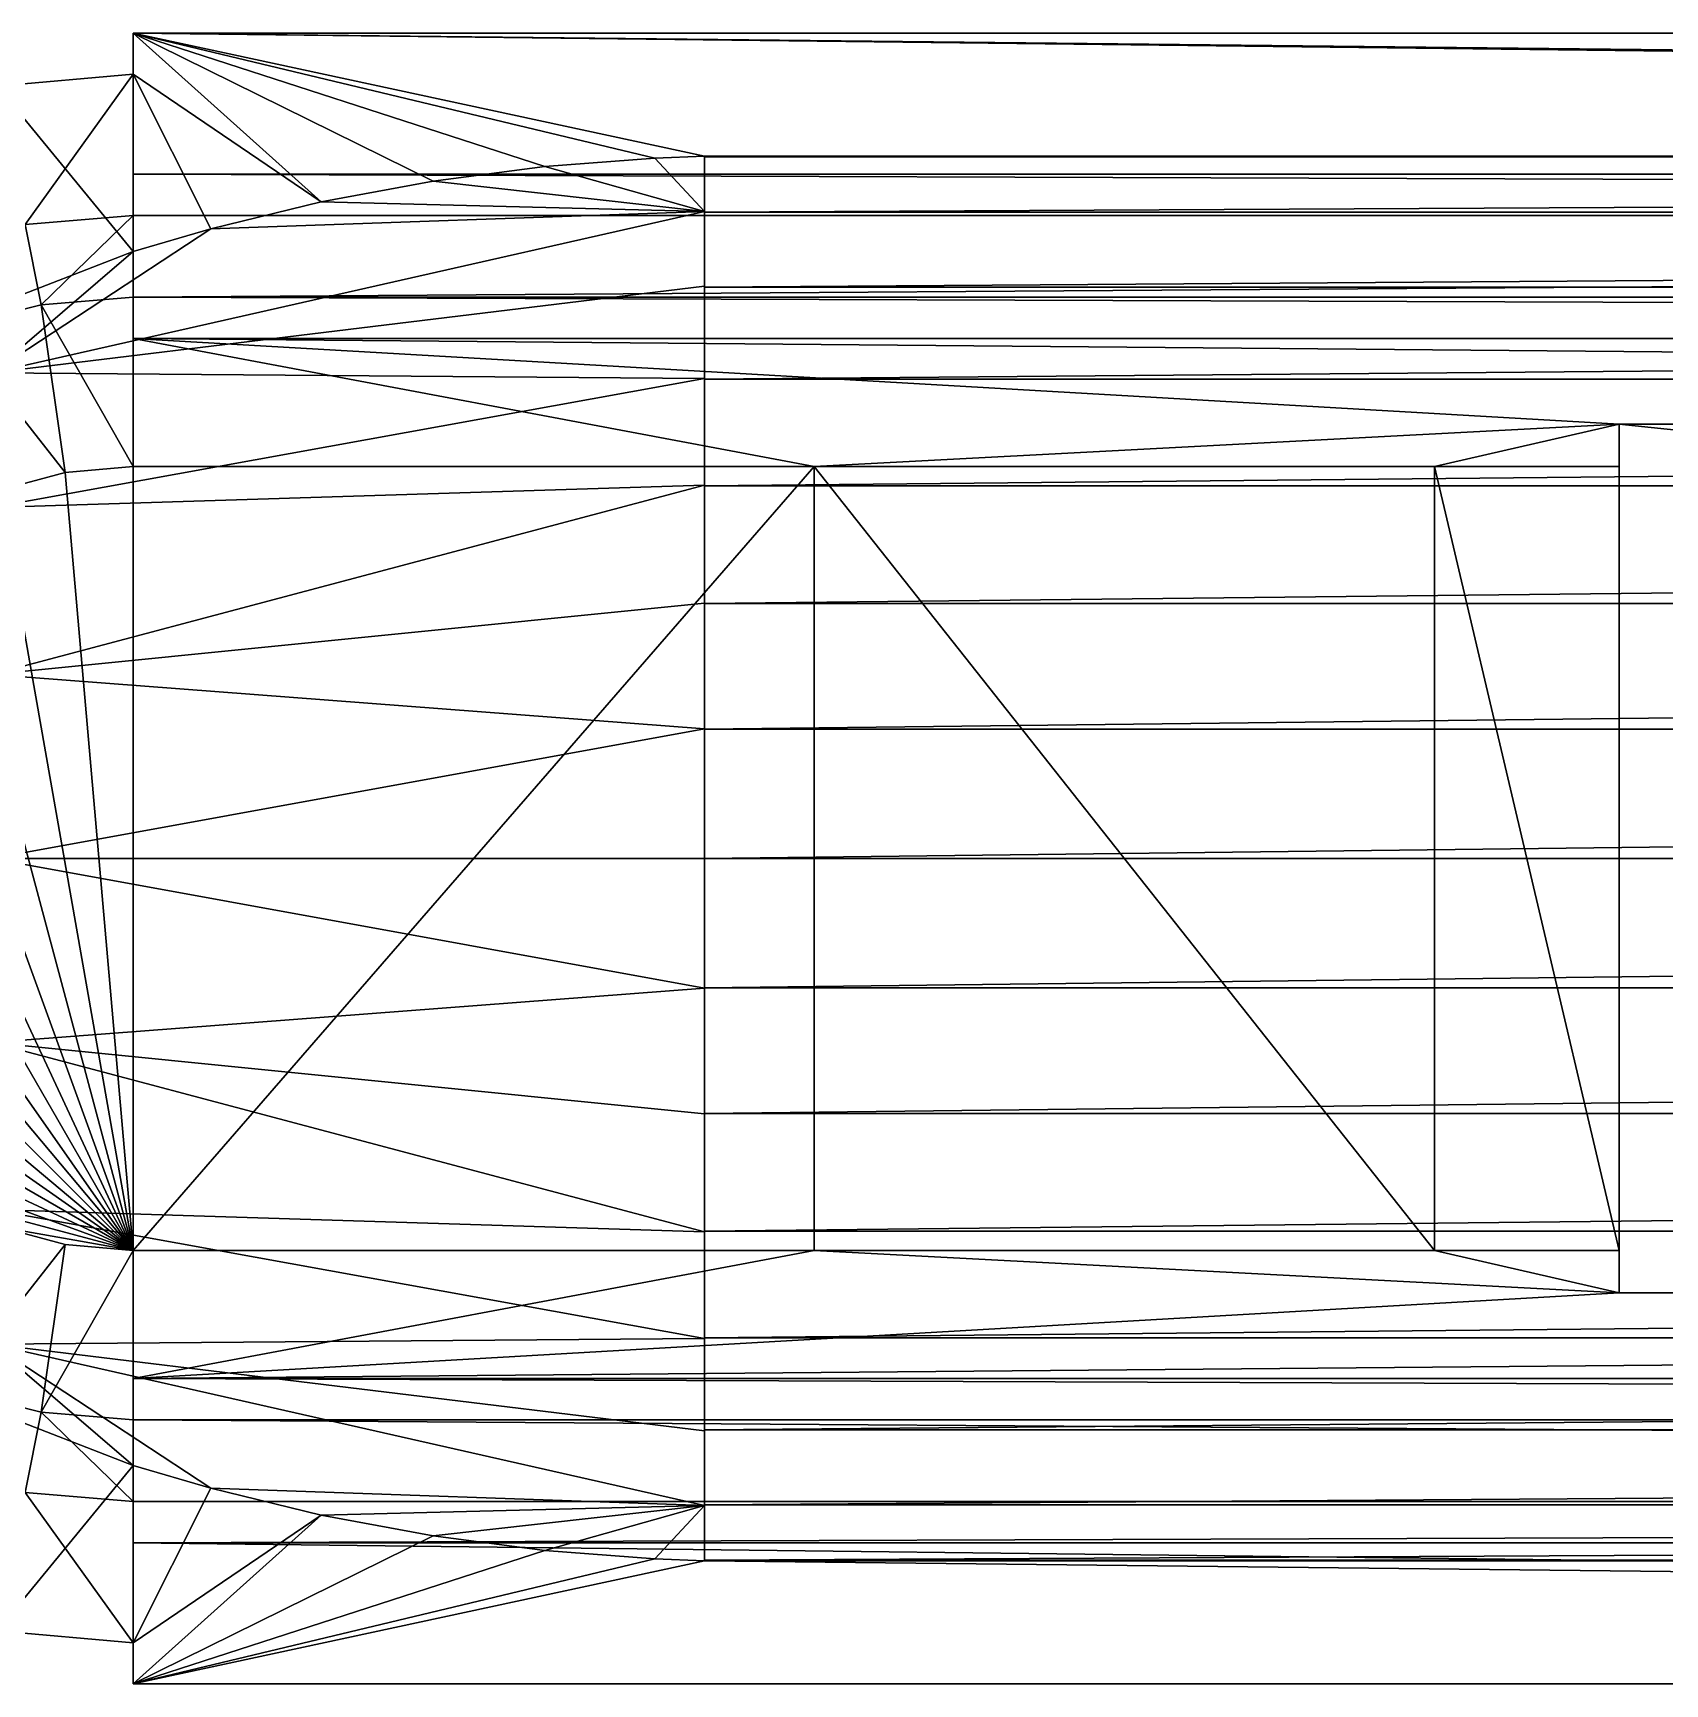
# Model space of a CAD drawing. Header units: inches. Extents: x 0 to 46333, y 12439 to 30520.
# Drawn here: x 17321.5 to 17400.7, y 18338.9 to 18419.1 of the extents above; entities that cross this region are included whole.
import ezdxf

# ---------------------------------------------------------------- set-up
doc = ezdxf.new("R2010")
doc.units = ezdxf.units.IN
doc.header["$MEASUREMENT"] = 0
doc.layers.add('DLX_FL1_LUM', color=7, linetype='Continuous', true_color=0xffd400)

msp = doc.modelspace()

# ---------------------------------------------------------------- linework, layer by layer
at = {"layer": 'DLX_FL1_LUM'}
for points in [[(17326.345, 18419.082, 0), (17905.69, 18412.225, 0)], [(17905.69, 18419.082, 0), (17326.345, 18419.082, 0)], [(17905.69, 18412.225, 0), (17326.345, 18419.082, 0)], [(17326.345, 18419.082, 0), (17326.345, 18412.225, 0)], [(17326.345, 18419.082, 0), (17326.345, 18417.077, 0)], [(17326.345, 18412.225, 0), (17326.345, 18419.082, 0)], [(17877.95, 18413.103, 0), (17326.345, 18419.082, 0)], [(17326.345, 18419.082, 0), (17905.69, 18419.082, 0)], [(17351.684, 18413.009, 0), (17326.345, 18419.082, 0)], [(17326.345, 18419.082, 0), (17354.085, 18413.103, 0)], [(17326.345, 18417.077, 0), (17326.345, 18419.082, 0)], [(17326.345, 18419.082, 0), (17335.475, 18410.877, 0)], [(17354.085, 18413.103, 0), (17326.345, 18419.082, 0)], [(17326.345, 18419.082, 0), (17877.95, 18413.103, 0)], [(17346.336, 18412.598, 0), (17326.345, 18419.082, 0)], [(17326.345, 18419.082, 0), (17351.684, 18413.009, 0)], [(17340.909, 18411.889, 0), (17326.345, 18419.082, 0)], [(17326.345, 18419.082, 0), (17346.336, 18412.598, 0)], [(17335.475, 18410.877, 0), (17326.345, 18419.082, 0)], [(17326.345, 18419.082, 0), (17340.909, 18411.889, 0)], [(17326.345, 18417.077, 0), (17319.73, 18416.499, 0)], [(17319.73, 18416.499, 0), (17326.345, 18417.077, 0)], [(17326.345, 18408.463, 0), (17319.73, 18416.499, 0)], [(17319.73, 18416.499, 0), (17326.345, 18408.463, 0)], [(17326.345, 18417.077, 0), (17321.087, 18409.775, 0)], [(17321.087, 18409.775, 0), (17326.345, 18417.077, 0)], [(17326.345, 18412.225, 0), (17326.345, 18417.077, 0)], [(17326.345, 18417.077, 0), (17326.345, 18410.221, 0)], [(17326.345, 18417.077, 0), (17326.345, 18412.225, 0)], [(17326.345, 18410.221, 0), (17326.345, 18417.077, 0)], [(17326.345, 18417.077, 0), (17326.345, 18408.463, 0)], [(17335.475, 18410.877, 0), (17326.345, 18417.077, 0)], [(17326.345, 18408.463, 0), (17326.345, 18417.077, 0)], [(17326.345, 18417.077, 0), (17330.105, 18409.57, 0)], [(17330.105, 18409.57, 0), (17326.345, 18417.077, 0)], [(17326.345, 18417.077, 0), (17335.475, 18410.877, 0)], [(17346.336, 18412.598, 0), (17340.909, 18411.889, 0)], [(17340.909, 18411.889, 0), (17346.336, 18412.598, 0)], [(17351.684, 18413.009, 0), (17346.336, 18412.598, 0)], [(17346.336, 18412.598, 0), (17351.684, 18413.009, 0)], [(17346.336, 18412.598, 0), (17354.085, 18410.417, 0)], [(17354.085, 18410.417, 0), (17346.336, 18412.598, 0)], [(17354.085, 18413.103, 0), (17351.684, 18413.009, 0)], [(17351.684, 18413.009, 0), (17354.085, 18413.103, 0)], [(17354.085, 18410.417, 0), (17351.684, 18413.009, 0)], [(17351.684, 18413.009, 0), (17354.085, 18410.417, 0)], [(17354.085, 18410.417, 0), (17354.085, 18413.103, 0)], [(17354.085, 18413.103, 0), (17354.085, 18413.068, 0)], [(17354.085, 18413.068, 0), (17877.95, 18413.103, 0)], [(17877.95, 18413.103, 0), (17354.085, 18413.103, 0)], [(17354.085, 18413.103, 0), (17877.95, 18413.103, 0)], [(17877.95, 18413.103, 0), (17354.085, 18413.068, 0)], [(17354.085, 18413.068, 0), (17354.085, 18413.103, 0)], [(17354.085, 18413.103, 0), (17354.085, 18410.417, 0)], [(17354.085, 18413.068, 0), (17354.085, 18410.417, 0)], [(17354.085, 18410.417, 0), (17354.085, 18413.068, 0)], [(17354.085, 18413.068, 0), (17354.085, 18410.378, 0)], [(17877.95, 18413.068, 0), (17354.085, 18413.068, 0)], [(17354.085, 18410.378, 0), (17877.95, 18413.068, 0)], [(17354.085, 18413.068, 0), (17877.95, 18413.068, 0)], [(17877.95, 18413.068, 0), (17354.085, 18410.378, 0)], [(17354.085, 18410.378, 0), (17354.085, 18413.068, 0)], [(17326.345, 18412.225, 0), (17905.69, 18412.225, 0)], [(17326.345, 18410.221, 0), (17326.345, 18412.225, 0)], [(17326.345, 18412.225, 0), (17905.69, 18410.221, 0)], [(17905.69, 18412.225, 0), (17326.345, 18412.225, 0)], [(17905.69, 18410.221, 0), (17326.345, 18412.225, 0)], [(17326.345, 18412.225, 0), (17326.345, 18410.221, 0)], [(17340.909, 18411.889, 0), (17335.475, 18410.877, 0)], [(17335.475, 18410.877, 0), (17340.909, 18411.889, 0)], [(17340.909, 18411.889, 0), (17354.085, 18410.417, 0)], [(17354.085, 18410.417, 0), (17340.909, 18411.889, 0)], [(17335.475, 18410.877, 0), (17330.105, 18409.57, 0)], [(17330.105, 18409.57, 0), (17335.475, 18410.877, 0)], [(17335.475, 18410.877, 0), (17354.085, 18410.417, 0)], [(17354.085, 18410.417, 0), (17335.475, 18410.877, 0)], [(17354.085, 18410.417, 0), (17319.464, 18402.571, 0)], [(17319.464, 18402.571, 0), (17354.085, 18410.417, 0)], [(17326.345, 18410.221, 0), (17321.087, 18409.775, 0)], [(17321.087, 18409.775, 0), (17326.345, 18410.221, 0)], [(17321.864, 18405.883, 0), (17326.345, 18410.221, 0)], [(17326.345, 18410.221, 0), (17321.864, 18405.883, 0)], [(17326.345, 18410.221, 0), (17905.69, 18410.221, 0)], [(17326.345, 18406.254, 0), (17905.69, 18410.221, 0)], [(17905.69, 18410.221, 0), (17326.345, 18410.221, 0)], [(17326.345, 18410.221, 0), (17326.345, 18406.254, 0)], [(17326.345, 18406.254, 0), (17326.345, 18410.221, 0)], [(17905.69, 18410.221, 0), (17326.345, 18406.254, 0)], [(17330.105, 18409.57, 0), (17354.085, 18410.417, 0)], [(17354.085, 18410.417, 0), (17330.105, 18409.57, 0)], [(17354.085, 18410.378, 0), (17354.085, 18410.417, 0)], [(17354.085, 18410.417, 0), (17354.085, 18410.378, 0)], [(17354.085, 18406.779, 0), (17354.085, 18410.417, 0)], [(17354.085, 18410.417, 0), (17354.085, 18406.779, 0)], [(17354.085, 18406.779, 0), (17354.085, 18410.378, 0)], [(17354.085, 18410.378, 0), (17354.085, 18406.742, 0)], [(17354.085, 18410.378, 0), (17354.085, 18406.779, 0)], [(17877.95, 18410.378, 0), (17354.085, 18410.378, 0)], [(17354.085, 18406.742, 0), (17877.95, 18410.378, 0)], [(17354.085, 18410.378, 0), (17877.95, 18410.378, 0)], [(17877.95, 18410.378, 0), (17354.085, 18406.742, 0)], [(17354.085, 18406.742, 0), (17354.085, 18410.378, 0)], [(17319.464, 18402.571, 0), (17330.105, 18409.57, 0)], [(17330.105, 18409.57, 0), (17319.464, 18402.571, 0)], [(17321.087, 18409.775, 0), (17321.864, 18405.883, 0)], [(17321.864, 18405.883, 0), (17321.087, 18409.775, 0)], [(17330.105, 18409.57, 0), (17326.345, 18408.463, 0)], [(17326.345, 18408.463, 0), (17330.105, 18409.57, 0)], [(17326.345, 18408.463, 0), (17315.067, 18404.101, 0)], [(17315.067, 18404.101, 0), (17326.345, 18408.463, 0)], [(17326.345, 18408.463, 0), (17319.464, 18402.571, 0)], [(17319.464, 18402.571, 0), (17326.345, 18408.463, 0)], [(17319.464, 18402.571, 0), (17354.085, 18406.779, 0)], [(17354.085, 18406.779, 0), (17319.464, 18402.571, 0)], [(17354.085, 18406.742, 0), (17354.085, 18406.779, 0)], [(17354.085, 18406.779, 0), (17354.085, 18406.742, 0)], [(17354.085, 18402.303, 0), (17354.085, 18406.779, 0)], [(17354.085, 18406.779, 0), (17354.085, 18402.303, 0)], [(17321.864, 18405.883, 0), (17326.345, 18406.254, 0)], [(17326.345, 18406.254, 0), (17321.864, 18405.883, 0)], [(17326.345, 18404.249, 0), (17326.345, 18406.254, 0)], [(17326.345, 18406.254, 0), (17326.345, 18398.033, 0)], [(17905.69, 18404.249, 0), (17326.345, 18406.254, 0)], [(17326.345, 18406.254, 0), (17326.345, 18404.249, 0)], [(17905.69, 18406.254, 0), (17326.345, 18406.254, 0)], [(17326.345, 18406.254, 0), (17905.69, 18404.249, 0)], [(17326.345, 18406.254, 0), (17905.69, 18406.254, 0)], [(17326.345, 18398.033, 0), (17326.345, 18406.254, 0)], [(17354.085, 18402.303, 0), (17354.085, 18406.742, 0)], [(17354.085, 18406.742, 0), (17354.085, 18402.268, 0)], [(17354.085, 18406.742, 0), (17354.085, 18402.303, 0)], [(17877.95, 18406.742, 0), (17354.085, 18406.742, 0)], [(17354.085, 18402.268, 0), (17877.95, 18406.742, 0)], [(17354.085, 18406.742, 0), (17877.95, 18406.742, 0)], [(17877.95, 18406.742, 0), (17354.085, 18402.268, 0)], [(17354.085, 18402.268, 0), (17354.085, 18406.742, 0)], [(17317.503, 18404.781, 0), (17321.864, 18405.883, 0)], [(17321.864, 18405.883, 0), (17317.503, 18404.781, 0)], [(17321.864, 18405.883, 0), (17326.345, 18398.033, 0)], [(17326.345, 18398.033, 0), (17321.864, 18405.883, 0)], [(17321.864, 18405.883, 0), (17323.037, 18397.743, 0)], [(17323.037, 18397.743, 0), (17321.864, 18405.883, 0)], [(17317.503, 18404.781, 0), (17323.037, 18397.743, 0)], [(17323.037, 18397.743, 0), (17317.503, 18404.781, 0)], [(17398.513, 18400.091, 0), (17326.345, 18404.249, 0)], [(17326.345, 18404.249, 0), (17359.421, 18398.033, 0)], [(17359.421, 18398.033, 0), (17326.345, 18404.249, 0)], [(17326.345, 18404.249, 0), (17326.345, 18398.033, 0)], [(17905.69, 18404.249, 0), (17326.345, 18404.249, 0)], [(17326.345, 18404.249, 0), (17803.453, 18400.091, 0)], [(17803.453, 18400.091, 0), (17326.345, 18404.249, 0)], [(17326.345, 18404.249, 0), (17398.513, 18400.091, 0)], [(17326.345, 18398.033, 0), (17326.345, 18404.249, 0)], [(17326.345, 18404.249, 0), (17905.69, 18404.249, 0)], [(17354.085, 18402.303, 0), (17319.464, 18402.571, 0)], [(17319.464, 18402.571, 0), (17354.085, 18402.303, 0)], [(17319.464, 18396.031, 0), (17354.085, 18402.303, 0)], [(17354.085, 18402.303, 0), (17319.464, 18396.031, 0)], [(17354.085, 18402.268, 0), (17354.085, 18402.303, 0)], [(17354.085, 18402.303, 0), (17354.085, 18402.268, 0)], [(17354.085, 18397.12, 0), (17354.085, 18402.303, 0)], [(17354.085, 18402.303, 0), (17354.085, 18397.12, 0)], [(17354.085, 18397.12, 0), (17354.085, 18402.268, 0)], [(17354.085, 18402.268, 0), (17354.085, 18397.092, 0)], [(17354.085, 18402.268, 0), (17354.085, 18397.12, 0)], [(17877.95, 18402.268, 0), (17354.085, 18402.268, 0)], [(17354.085, 18397.092, 0), (17877.95, 18402.268, 0)], [(17354.085, 18402.268, 0), (17877.95, 18402.268, 0)], [(17877.95, 18402.268, 0), (17354.085, 18397.092, 0)], [(17354.085, 18397.092, 0), (17354.085, 18402.268, 0)], [(17359.421, 18398.033, 0), (17398.513, 18400.091, 0)], [(17398.513, 18400.091, 0), (17359.421, 18398.033, 0)], [(17389.558, 18398.033, 0), (17398.513, 18400.091, 0)], [(17398.513, 18400.091, 0), (17389.558, 18398.033, 0)], [(17398.513, 18400.091, 0), (17398.513, 18398.033, 0)], [(17398.513, 18357.886, 0), (17398.513, 18400.091, 0)], [(17398.513, 18400.091, 0), (17398.513, 18357.886, 0)], [(17803.453, 18357.886, 0), (17398.513, 18400.091, 0)], [(17803.453, 18400.091, 0), (17398.513, 18400.091, 0)], [(17398.513, 18400.091, 0), (17803.453, 18357.886, 0)], [(17398.513, 18398.033, 0), (17398.513, 18400.091, 0)], [(17398.513, 18400.091, 0), (17803.453, 18400.091, 0)], [(17323.037, 18397.743, 0), (17326.345, 18398.033, 0)], [(17326.345, 18398.033, 0), (17323.037, 18397.743, 0)], [(17326.345, 18398.033, 0), (17359.421, 18398.033, 0)], [(17359.421, 18398.033, 0), (17326.345, 18359.944, 0)], [(17326.345, 18398.033, 0), (17326.345, 18359.944, 0)], [(17326.345, 18359.944, 0), (17359.421, 18398.033, 0)], [(17359.421, 18398.033, 0), (17326.345, 18398.033, 0)], [(17326.345, 18359.944, 0), (17326.345, 18398.033, 0)], [(17359.421, 18398.033, 0), (17389.558, 18398.033, 0)], [(17359.421, 18359.944, 0), (17359.421, 18398.033, 0)], [(17359.421, 18398.033, 0), (17389.558, 18398.033, 0)], [(17389.558, 18398.033, 0), (17359.421, 18398.033, 0)], [(17359.421, 18398.033, 0), (17389.558, 18398.033, 0)], [(17389.558, 18398.033, 0), (17359.421, 18398.033, 0)], [(17359.421, 18398.033, 0), (17359.421, 18398.033, 0)], [(17359.421, 18359.944, 0), (17359.421, 18398.033, 0)], [(17359.421, 18398.033, 0), (17359.421, 18398.033, 0)], [(17359.421, 18398.033, 0), (17359.421, 18359.944, 0)], [(17359.421, 18359.944, 0), (17359.421, 18398.033, 0)], [(17359.421, 18398.033, 0), (17359.421, 18359.944, 0)], [(17359.421, 18398.033, 0), (17389.558, 18359.944, 0)], [(17389.558, 18398.033, 0), (17359.421, 18398.033, 0)], [(17389.558, 18359.944, 0), (17359.421, 18398.033, 0)], [(17359.421, 18398.033, 0), (17359.421, 18359.944, 0)], [(17398.513, 18359.944, 0), (17389.558, 18398.033, 0)], [(17389.558, 18398.033, 0), (17389.558, 18359.944, 0)], [(17398.513, 18398.033, 0), (17389.558, 18398.033, 0)], [(17389.558, 18398.033, 0), (17398.513, 18359.944, 0)], [(17389.558, 18398.033, 0), (17398.513, 18398.033, 0)], [(17389.558, 18398.033, 0), (17389.558, 18359.944, 0)], [(17389.558, 18359.944, 0), (17389.558, 18398.033, 0)], [(17389.558, 18398.033, 0), (17389.558, 18359.944, 0)], [(17389.558, 18359.944, 0), (17389.558, 18398.033, 0)], [(17389.558, 18398.033, 0), (17389.558, 18398.033, 0)], [(17389.558, 18398.033, 0), (17389.558, 18398.033, 0)], [(17389.558, 18359.944, 0), (17389.558, 18398.033, 0)], [(17398.513, 18359.944, 0), (17398.513, 18398.033, 0)], [(17398.513, 18398.033, 0), (17398.513, 18359.944, 0)], [(17398.513, 18357.886, 0), (17398.513, 18398.033, 0)], [(17398.513, 18398.033, 0), (17398.513, 18357.886, 0)], [(17319.831, 18396.884, 0), (17323.037, 18397.743, 0)], [(17323.037, 18397.743, 0), (17319.831, 18396.884, 0)], [(17326.345, 18359.944, 0), (17323.037, 18397.743, 0)], [(17323.037, 18397.743, 0), (17326.345, 18359.944, 0)], [(17354.085, 18397.12, 0), (17319.464, 18396.031, 0)], [(17319.464, 18387.921, 0), (17354.085, 18397.12, 0)], [(17319.464, 18396.031, 0), (17354.085, 18397.12, 0)], [(17354.085, 18397.12, 0), (17319.464, 18387.921, 0)], [(17326.345, 18359.944, 0), (17319.831, 18396.884, 0)], [(17319.831, 18396.884, 0), (17326.345, 18359.944, 0)], [(17354.085, 18397.092, 0), (17354.085, 18397.12, 0)], [(17354.085, 18397.12, 0), (17354.085, 18397.092, 0)], [(17354.085, 18391.39, 0), (17354.085, 18397.12, 0)], [(17354.085, 18397.12, 0), (17354.085, 18391.39, 0)], [(17354.085, 18391.39, 0), (17354.085, 18397.092, 0)], [(17354.085, 18397.092, 0), (17354.085, 18391.37, 0)], [(17354.085, 18397.092, 0), (17354.085, 18391.39, 0)], [(17877.95, 18397.092, 0), (17354.085, 18397.092, 0)], [(17354.085, 18391.37, 0), (17877.95, 18397.092, 0)], [(17354.085, 18397.092, 0), (17877.95, 18397.092, 0)], [(17877.95, 18397.092, 0), (17354.085, 18391.37, 0)], [(17354.085, 18391.37, 0), (17354.085, 18397.092, 0)], [(17326.345, 18359.944, 0), (17316.822, 18395.482, 0)], [(17316.822, 18395.482, 0), (17326.345, 18359.944, 0)], [(17326.345, 18359.944, 0), (17314.104, 18393.577, 0)], [(17314.104, 18393.577, 0), (17326.345, 18359.944, 0)], [(17326.345, 18359.944, 0), (17311.756, 18391.23, 0)], [(17311.756, 18391.23, 0), (17326.345, 18359.944, 0)], [(17319.464, 18387.921, 0), (17354.085, 18391.39, 0)], [(17354.085, 18391.39, 0), (17319.464, 18387.921, 0)], [(17354.085, 18391.37, 0), (17354.085, 18391.39, 0)], [(17354.085, 18391.39, 0), (17354.085, 18391.37, 0)], [(17354.085, 18385.284, 0), (17354.085, 18391.39, 0)], [(17354.085, 18391.39, 0), (17354.085, 18385.284, 0)], [(17354.085, 18385.284, 0), (17354.085, 18391.37, 0)], [(17354.085, 18391.37, 0), (17354.085, 18385.274, 0)], [(17354.085, 18391.37, 0), (17354.085, 18385.284, 0)], [(17877.95, 18391.37, 0), (17354.085, 18391.37, 0)], [(17354.085, 18385.274, 0), (17877.95, 18391.37, 0)], [(17354.085, 18391.37, 0), (17877.95, 18391.37, 0)], [(17877.95, 18391.37, 0), (17354.085, 18385.274, 0)], [(17354.085, 18385.274, 0), (17354.085, 18391.37, 0)], [(17326.345, 18359.944, 0), (17309.852, 18388.51, 0)], [(17309.852, 18388.51, 0), (17326.345, 18359.944, 0)], [(17354.085, 18385.284, 0), (17319.464, 18387.921, 0)], [(17319.464, 18387.921, 0), (17354.085, 18385.284, 0)], [(17326.345, 18359.944, 0), (17308.448, 18385.502, 0)], [(17308.448, 18385.502, 0), (17326.345, 18359.944, 0)], [(17319.464, 18378.989, 0), (17354.085, 18385.284, 0)], [(17354.085, 18385.284, 0), (17319.464, 18378.989, 0)], [(17354.085, 18378.989, 0), (17354.085, 18385.284, 0)], [(17354.085, 18385.284, 0), (17354.085, 18385.274, 0)], [(17354.085, 18385.274, 0), (17354.085, 18385.284, 0)], [(17354.085, 18385.284, 0), (17354.085, 18378.989, 0)], [(17354.085, 18385.274, 0), (17354.085, 18378.989, 0)], [(17354.085, 18378.989, 0), (17354.085, 18385.274, 0)], [(17354.085, 18385.274, 0), (17354.085, 18378.989, 0)], [(17877.95, 18385.274, 0), (17354.085, 18385.274, 0)], [(17354.085, 18378.989, 0), (17877.95, 18385.274, 0)], [(17354.085, 18385.274, 0), (17877.95, 18385.274, 0)], [(17877.95, 18385.274, 0), (17354.085, 18378.989, 0)], [(17354.085, 18378.989, 0), (17354.085, 18385.274, 0)], [(17326.345, 18359.944, 0), (17307.59, 18382.296, 0)], [(17307.59, 18382.296, 0), (17326.345, 18359.944, 0)], [(17326.345, 18359.944, 0), (17307.299, 18378.989, 0)], [(17307.299, 18378.989, 0), (17326.345, 18359.944, 0)], [(17319.464, 18378.989, 0), (17354.085, 18372.693, 0)], [(17354.085, 18372.693, 0), (17319.464, 18378.989, 0)], [(17319.464, 18378.989, 0), (17354.085, 18378.989, 0)], [(17354.085, 18378.989, 0), (17319.464, 18378.989, 0)], [(17354.085, 18372.693, 0), (17354.085, 18378.989, 0)], [(17354.085, 18378.989, 0), (17354.085, 18372.704, 0)], [(17354.085, 18378.989, 0), (17354.085, 18378.989, 0)], [(17354.085, 18378.989, 0), (17354.085, 18372.704, 0)], [(17354.085, 18372.704, 0), (17354.085, 18378.989, 0)], [(17354.085, 18378.989, 0), (17354.085, 18378.989, 0)], [(17354.085, 18378.989, 0), (17354.085, 18372.693, 0)], [(17877.95, 18378.989, 0), (17354.085, 18378.989, 0)], [(17354.085, 18372.704, 0), (17877.95, 18378.989, 0)], [(17354.085, 18378.989, 0), (17877.95, 18378.989, 0)], [(17877.95, 18378.989, 0), (17354.085, 18372.704, 0)], [(17354.085, 18372.704, 0), (17354.085, 18378.989, 0)], [(17326.345, 18359.944, 0), (17307.59, 18375.681, 0)], [(17307.59, 18375.681, 0), (17326.345, 18359.944, 0)], [(17326.345, 18359.944, 0), (17308.448, 18372.475, 0)], [(17308.448, 18372.475, 0), (17326.345, 18359.944, 0)], [(17354.085, 18372.693, 0), (17319.464, 18370.056, 0)], [(17319.464, 18370.056, 0), (17354.085, 18372.693, 0)], [(17354.085, 18372.693, 0), (17354.085, 18372.704, 0)], [(17354.085, 18372.704, 0), (17354.085, 18366.607, 0)], [(17354.085, 18372.704, 0), (17354.085, 18372.693, 0)], [(17877.95, 18372.704, 0), (17354.085, 18372.704, 0)], [(17354.085, 18366.607, 0), (17877.95, 18372.704, 0)], [(17354.085, 18372.704, 0), (17877.95, 18372.704, 0)], [(17877.95, 18372.704, 0), (17354.085, 18366.607, 0)], [(17354.085, 18366.607, 0), (17354.085, 18372.704, 0)], [(17354.085, 18366.587, 0), (17354.085, 18372.693, 0)], [(17354.085, 18372.693, 0), (17354.085, 18366.607, 0)], [(17354.085, 18366.607, 0), (17354.085, 18372.693, 0)], [(17354.085, 18372.693, 0), (17354.085, 18366.587, 0)], [(17319.464, 18370.056, 0), (17354.085, 18360.857, 0)], [(17319.464, 18370.056, 0), (17354.085, 18366.587, 0)], [(17354.085, 18360.857, 0), (17319.464, 18370.056, 0)], [(17354.085, 18366.587, 0), (17319.464, 18370.056, 0)], [(17326.345, 18359.944, 0), (17309.852, 18369.467, 0)], [(17309.852, 18369.467, 0), (17326.345, 18359.944, 0)], [(17326.345, 18359.944, 0), (17311.756, 18366.747, 0)], [(17311.756, 18366.747, 0), (17326.345, 18359.944, 0)], [(17354.085, 18366.587, 0), (17354.085, 18366.607, 0)], [(17354.085, 18366.607, 0), (17354.085, 18360.885, 0)], [(17354.085, 18366.607, 0), (17354.085, 18366.587, 0)], [(17877.95, 18366.607, 0), (17354.085, 18366.607, 0)], [(17354.085, 18360.885, 0), (17877.95, 18366.607, 0)], [(17354.085, 18366.607, 0), (17877.95, 18366.607, 0)], [(17877.95, 18366.607, 0), (17354.085, 18360.885, 0)], [(17354.085, 18360.885, 0), (17354.085, 18366.607, 0)], [(17354.085, 18360.857, 0), (17354.085, 18366.587, 0)], [(17354.085, 18366.587, 0), (17354.085, 18360.885, 0)], [(17354.085, 18360.885, 0), (17354.085, 18366.587, 0)], [(17354.085, 18366.587, 0), (17354.085, 18360.857, 0)], [(17326.345, 18359.944, 0), (17314.104, 18364.4, 0)], [(17314.104, 18364.4, 0), (17326.345, 18359.944, 0)], [(17326.345, 18359.944, 0), (17316.822, 18362.496, 0)], [(17316.822, 18362.496, 0), (17326.345, 18359.944, 0)], [(17354.085, 18360.857, 0), (17319.464, 18361.946, 0)], [(17354.085, 18355.674, 0), (17319.464, 18361.946, 0)], [(17319.464, 18361.946, 0), (17354.085, 18360.857, 0)], [(17319.464, 18361.946, 0), (17354.085, 18355.674, 0)], [(17323.037, 18360.234, 0), (17319.831, 18361.093, 0)], [(17319.831, 18361.093, 0), (17323.037, 18360.234, 0)], [(17326.345, 18359.944, 0), (17319.831, 18361.093, 0)], [(17319.831, 18361.093, 0), (17326.345, 18359.944, 0)], [(17354.085, 18360.857, 0), (17354.085, 18360.885, 0)], [(17354.085, 18360.885, 0), (17354.085, 18355.709, 0)], [(17354.085, 18360.885, 0), (17354.085, 18360.857, 0)], [(17877.95, 18360.885, 0), (17354.085, 18360.885, 0)], [(17354.085, 18355.709, 0), (17877.95, 18360.885, 0)], [(17354.085, 18360.885, 0), (17877.95, 18360.885, 0)], [(17877.95, 18360.885, 0), (17354.085, 18355.709, 0)], [(17354.085, 18355.709, 0), (17354.085, 18360.885, 0)], [(17354.085, 18355.674, 0), (17354.085, 18360.857, 0)], [(17354.085, 18360.857, 0), (17354.085, 18355.709, 0)], [(17354.085, 18355.709, 0), (17354.085, 18360.857, 0)], [(17354.085, 18360.857, 0), (17354.085, 18355.674, 0)], [(17323.037, 18360.234, 0), (17317.503, 18353.197, 0)], [(17317.503, 18353.197, 0), (17323.037, 18360.234, 0)], [(17323.037, 18360.234, 0), (17321.864, 18352.094, 0)], [(17321.864, 18352.094, 0), (17323.037, 18360.234, 0)], [(17326.345, 18359.944, 0), (17321.864, 18352.094, 0)], [(17321.864, 18352.094, 0), (17326.345, 18359.944, 0)], [(17326.345, 18359.944, 0), (17323.037, 18360.234, 0)], [(17323.037, 18360.234, 0), (17326.345, 18359.944, 0)], [(17359.421, 18359.944, 0), (17326.345, 18353.728, 0)], [(17326.345, 18353.728, 0), (17359.421, 18359.944, 0)], [(17359.421, 18359.944, 0), (17326.345, 18359.944, 0)], [(17326.345, 18359.944, 0), (17326.345, 18353.728, 0)], [(17326.345, 18351.724, 0), (17326.345, 18359.944, 0)], [(17326.345, 18359.944, 0), (17359.421, 18359.944, 0)], [(17326.345, 18359.944, 0), (17326.345, 18351.724, 0)], [(17326.345, 18353.728, 0), (17326.345, 18359.944, 0)], [(17359.421, 18359.944, 0), (17398.513, 18357.886, 0)], [(17389.558, 18359.944, 0), (17359.421, 18359.944, 0)], [(17398.513, 18357.886, 0), (17359.421, 18359.944, 0)], [(17359.421, 18359.944, 0), (17359.421, 18359.944, 0)], [(17389.558, 18359.944, 0), (17359.421, 18359.944, 0)], [(17359.421, 18359.944, 0), (17359.421, 18359.944, 0)], [(17359.421, 18359.944, 0), (17389.558, 18359.944, 0)], [(17389.558, 18359.944, 0), (17359.421, 18359.944, 0)], [(17359.421, 18359.944, 0), (17389.558, 18359.944, 0)], [(17359.421, 18359.944, 0), (17389.558, 18359.944, 0)], [(17389.558, 18359.944, 0), (17398.513, 18359.944, 0)], [(17389.558, 18359.944, 0), (17398.513, 18357.886, 0)], [(17398.513, 18359.944, 0), (17389.558, 18359.944, 0)], [(17398.513, 18357.886, 0), (17389.558, 18359.944, 0)], [(17389.558, 18359.944, 0), (17389.558, 18359.944, 0)], [(17389.558, 18359.944, 0), (17389.558, 18359.944, 0)], [(17398.513, 18359.944, 0), (17398.513, 18357.886, 0)], [(17398.513, 18357.886, 0), (17398.513, 18359.944, 0)], [(17326.345, 18353.728, 0), (17398.513, 18357.886, 0)], [(17326.345, 18353.728, 0), (17803.453, 18357.886, 0)], [(17398.513, 18357.886, 0), (17326.345, 18353.728, 0)], [(17803.453, 18357.886, 0), (17326.345, 18353.728, 0)], [(17398.513, 18357.886, 0), (17803.453, 18357.886, 0)], [(17803.453, 18357.886, 0), (17398.513, 18357.886, 0)], [(17319.464, 18355.407, 0), (17354.085, 18355.674, 0)], [(17354.085, 18355.674, 0), (17319.464, 18355.407, 0)], [(17354.085, 18355.674, 0), (17354.085, 18355.709, 0)], [(17354.085, 18355.709, 0), (17354.085, 18351.235, 0)], [(17354.085, 18355.709, 0), (17354.085, 18355.674, 0)], [(17877.95, 18355.709, 0), (17354.085, 18355.709, 0)], [(17354.085, 18351.235, 0), (17877.95, 18355.709, 0)], [(17354.085, 18355.709, 0), (17877.95, 18355.709, 0)], [(17877.95, 18355.709, 0), (17354.085, 18351.235, 0)], [(17354.085, 18351.235, 0), (17354.085, 18355.709, 0)], [(17354.085, 18351.198, 0), (17354.085, 18355.674, 0)], [(17354.085, 18355.674, 0), (17354.085, 18351.235, 0)], [(17354.085, 18351.235, 0), (17354.085, 18355.674, 0)], [(17354.085, 18355.674, 0), (17354.085, 18351.198, 0)], [(17319.464, 18355.407, 0), (17354.085, 18351.198, 0)], [(17354.085, 18347.561, 0), (17319.464, 18355.407, 0)], [(17319.464, 18355.407, 0), (17354.085, 18347.561, 0)], [(17330.105, 18348.408, 0), (17319.464, 18355.407, 0)], [(17319.464, 18355.407, 0), (17330.105, 18348.408, 0)], [(17326.345, 18349.514, 0), (17319.464, 18355.407, 0)], [(17319.464, 18355.407, 0), (17326.345, 18349.514, 0)], [(17354.085, 18351.198, 0), (17319.464, 18355.407, 0)], [(17315.067, 18353.876, 0), (17326.345, 18349.514, 0)], [(17326.345, 18349.514, 0), (17315.067, 18353.876, 0)], [(17321.864, 18352.094, 0), (17317.503, 18353.197, 0)], [(17317.503, 18353.197, 0), (17321.864, 18352.094, 0)], [(17326.345, 18353.728, 0), (17905.69, 18353.728, 0)], [(17905.69, 18353.728, 0), (17326.345, 18353.728, 0)], [(17326.345, 18353.728, 0), (17905.69, 18351.724, 0)], [(17905.69, 18351.724, 0), (17326.345, 18353.728, 0)], [(17326.345, 18353.728, 0), (17326.345, 18351.724, 0)], [(17326.345, 18351.724, 0), (17326.345, 18353.728, 0)], [(17321.087, 18348.202, 0), (17321.864, 18352.094, 0)], [(17321.864, 18352.094, 0), (17321.087, 18348.202, 0)], [(17326.345, 18351.724, 0), (17321.864, 18352.094, 0)], [(17321.864, 18352.094, 0), (17326.345, 18347.757, 0)], [(17326.345, 18347.757, 0), (17321.864, 18352.094, 0)], [(17321.864, 18352.094, 0), (17326.345, 18351.724, 0)], [(17905.69, 18351.724, 0), (17326.345, 18351.724, 0)], [(17326.345, 18351.724, 0), (17905.69, 18347.757, 0)], [(17326.345, 18351.724, 0), (17905.69, 18351.724, 0)], [(17905.69, 18347.757, 0), (17326.345, 18351.724, 0)], [(17326.345, 18351.724, 0), (17326.345, 18347.757, 0)], [(17326.345, 18347.757, 0), (17326.345, 18351.724, 0)], [(17354.085, 18351.235, 0), (17354.085, 18351.198, 0)], [(17354.085, 18351.198, 0), (17354.085, 18351.235, 0)], [(17354.085, 18351.235, 0), (17354.085, 18347.599, 0)], [(17877.95, 18351.235, 0), (17354.085, 18351.235, 0)], [(17354.085, 18347.599, 0), (17877.95, 18351.235, 0)], [(17354.085, 18351.235, 0), (17877.95, 18351.235, 0)], [(17877.95, 18351.235, 0), (17354.085, 18347.599, 0)], [(17354.085, 18347.599, 0), (17354.085, 18351.235, 0)], [(17354.085, 18347.599, 0), (17354.085, 18351.198, 0)], [(17354.085, 18351.198, 0), (17354.085, 18347.599, 0)], [(17354.085, 18347.561, 0), (17354.085, 18351.198, 0)], [(17354.085, 18351.198, 0), (17354.085, 18347.561, 0)], [(17319.73, 18341.478, 0), (17326.345, 18349.514, 0)], [(17326.345, 18349.514, 0), (17319.73, 18341.478, 0)], [(17326.345, 18349.514, 0), (17326.345, 18340.9, 0)], [(17326.345, 18340.9, 0), (17326.345, 18349.514, 0)], [(17326.345, 18349.514, 0), (17330.105, 18348.408, 0)], [(17330.105, 18348.408, 0), (17326.345, 18349.514, 0)], [(17330.105, 18348.408, 0), (17326.345, 18340.9, 0)], [(17326.345, 18340.9, 0), (17330.105, 18348.408, 0)], [(17330.105, 18348.408, 0), (17335.475, 18347.1, 0)], [(17330.105, 18348.408, 0), (17354.085, 18347.561, 0)], [(17335.475, 18347.1, 0), (17330.105, 18348.408, 0)], [(17354.085, 18347.561, 0), (17330.105, 18348.408, 0)], [(17321.087, 18348.202, 0), (17326.345, 18347.757, 0)], [(17321.087, 18348.202, 0), (17326.345, 18340.9, 0)], [(17326.345, 18347.757, 0), (17321.087, 18348.202, 0)], [(17326.345, 18340.9, 0), (17321.087, 18348.202, 0)], [(17326.345, 18345.752, 0), (17326.345, 18347.757, 0)], [(17326.345, 18347.757, 0), (17326.345, 18340.9, 0)], [(17326.345, 18347.757, 0), (17905.69, 18347.757, 0)], [(17326.345, 18345.752, 0), (17905.69, 18347.757, 0)], [(17905.69, 18347.757, 0), (17326.345, 18347.757, 0)], [(17326.345, 18347.757, 0), (17326.345, 18345.752, 0)], [(17905.69, 18347.757, 0), (17326.345, 18345.752, 0)], [(17326.345, 18340.9, 0), (17326.345, 18347.757, 0)], [(17335.475, 18347.1, 0), (17354.085, 18347.561, 0)], [(17354.085, 18347.561, 0), (17335.475, 18347.1, 0)], [(17340.909, 18346.089, 0), (17354.085, 18347.561, 0)], [(17354.085, 18347.561, 0), (17340.909, 18346.089, 0)], [(17346.336, 18345.379, 0), (17354.085, 18347.561, 0)], [(17354.085, 18347.561, 0), (17346.336, 18345.379, 0)], [(17351.684, 18344.968, 0), (17354.085, 18347.561, 0)], [(17354.085, 18347.561, 0), (17351.684, 18344.968, 0)], [(17354.085, 18347.561, 0), (17354.085, 18347.599, 0)], [(17354.085, 18347.599, 0), (17354.085, 18344.909, 0)], [(17354.085, 18347.599, 0), (17354.085, 18347.561, 0)], [(17877.95, 18347.599, 0), (17354.085, 18347.599, 0)], [(17354.085, 18344.909, 0), (17877.95, 18347.599, 0)], [(17354.085, 18347.599, 0), (17877.95, 18347.599, 0)], [(17877.95, 18347.599, 0), (17354.085, 18344.909, 0)], [(17354.085, 18344.909, 0), (17354.085, 18347.599, 0)], [(17354.085, 18344.909, 0), (17354.085, 18347.561, 0)], [(17354.085, 18347.561, 0), (17354.085, 18344.909, 0)], [(17354.085, 18344.875, 0), (17354.085, 18347.561, 0)], [(17354.085, 18347.561, 0), (17354.085, 18344.875, 0)], [(17335.475, 18347.1, 0), (17326.345, 18338.895, 0)], [(17326.345, 18340.9, 0), (17335.475, 18347.1, 0)], [(17335.475, 18347.1, 0), (17326.345, 18340.9, 0)], [(17326.345, 18338.895, 0), (17335.475, 18347.1, 0)], [(17335.475, 18347.1, 0), (17340.909, 18346.089, 0)], [(17340.909, 18346.089, 0), (17335.475, 18347.1, 0)], [(17340.909, 18346.089, 0), (17326.345, 18338.895, 0)], [(17326.345, 18338.895, 0), (17340.909, 18346.089, 0)], [(17340.909, 18346.089, 0), (17346.336, 18345.379, 0)], [(17346.336, 18345.379, 0), (17340.909, 18346.089, 0)], [(17326.345, 18338.895, 0), (17326.345, 18345.752, 0)], [(17326.345, 18345.752, 0), (17326.345, 18340.9, 0)], [(17326.345, 18340.9, 0), (17326.345, 18345.752, 0)], [(17326.345, 18345.752, 0), (17905.69, 18338.895, 0)], [(17905.69, 18345.752, 0), (17326.345, 18345.752, 0)], [(17905.69, 18338.895, 0), (17326.345, 18345.752, 0)], [(17326.345, 18345.752, 0), (17326.345, 18338.895, 0)], [(17326.345, 18345.752, 0), (17905.69, 18345.752, 0)], [(17346.336, 18345.379, 0), (17326.345, 18338.895, 0)], [(17326.345, 18338.895, 0), (17346.336, 18345.379, 0)], [(17346.336, 18345.379, 0), (17351.684, 18344.968, 0)], [(17351.684, 18344.968, 0), (17346.336, 18345.379, 0)], [(17351.684, 18344.968, 0), (17326.345, 18338.895, 0)], [(17326.345, 18338.895, 0), (17351.684, 18344.968, 0)], [(17326.345, 18338.895, 0), (17354.085, 18344.875, 0)], [(17354.085, 18344.875, 0), (17326.345, 18338.895, 0)], [(17351.684, 18344.968, 0), (17354.085, 18344.875, 0)], [(17354.085, 18344.875, 0), (17351.684, 18344.968, 0)], [(17354.085, 18344.909, 0), (17354.085, 18344.875, 0)], [(17877.95, 18344.909, 0), (17354.085, 18344.875, 0)], [(17354.085, 18344.875, 0), (17354.085, 18344.909, 0)], [(17354.085, 18344.909, 0), (17877.95, 18344.909, 0)], [(17354.085, 18344.875, 0), (17877.95, 18344.909, 0)], [(17877.95, 18344.909, 0), (17354.085, 18344.909, 0)], [(17354.085, 18344.875, 0), (17905.69, 18338.895, 0)], [(17905.69, 18338.895, 0), (17354.085, 18344.875, 0)], [(17354.085, 18344.875, 0), (17877.95, 18344.875, 0)], [(17877.95, 18344.875, 0), (17354.085, 18344.875, 0)], [(17319.73, 18341.478, 0), (17326.345, 18340.9, 0)], [(17326.345, 18340.9, 0), (17319.73, 18341.478, 0)], [(17326.345, 18340.9, 0), (17326.345, 18338.895, 0)], [(17326.345, 18338.895, 0), (17326.345, 18340.9, 0)], [(17326.345, 18338.895, 0), (17905.69, 18338.895, 0)], [(17905.69, 18338.895, 0), (17326.345, 18338.895, 0)]]:
    msp.add_polyline3d(points, dxfattribs=at)

doc.saveas('drawing.dxf')
